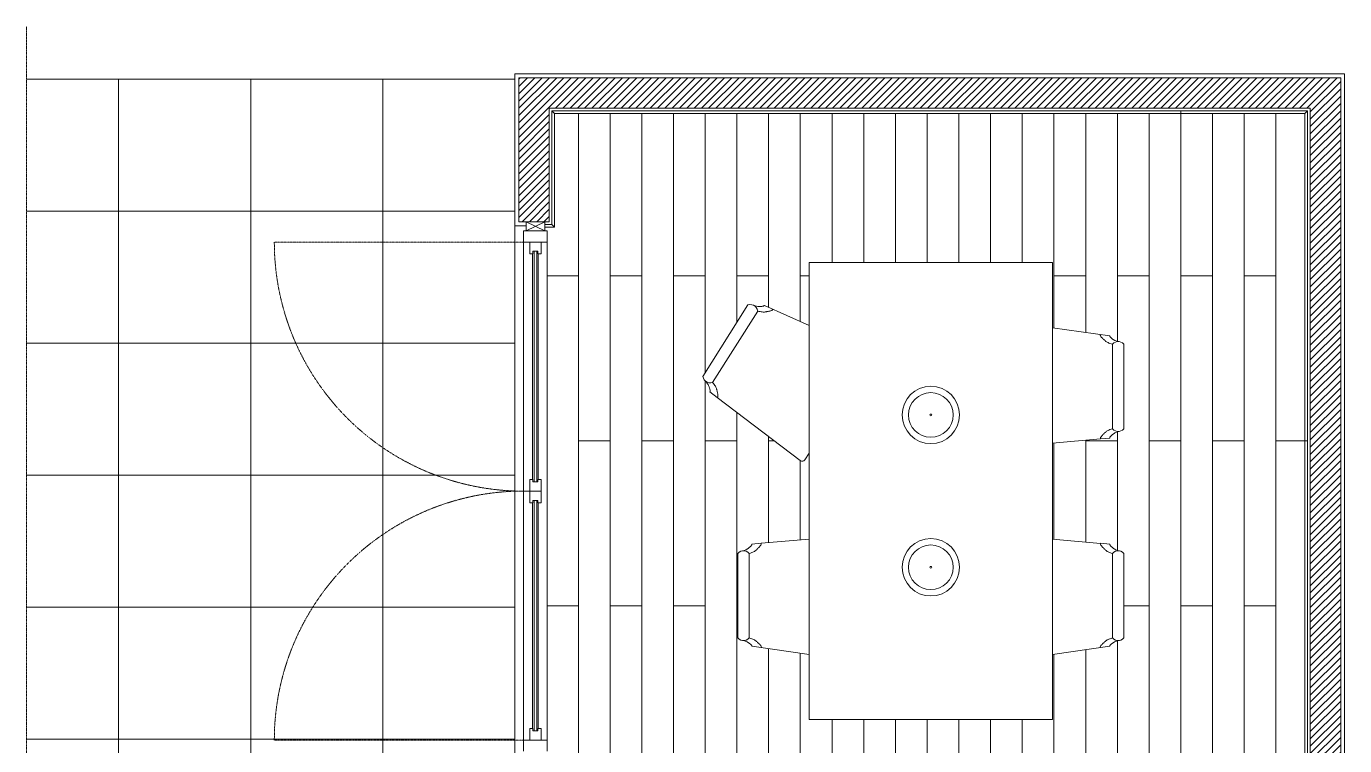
# Model space of a CAD drawing. Header units: centimetres. Extents: x -16179 to 12840, y -10704 to 3856.
# Drawn here: x -739.2 to -240.3, y -3651.3 to -3378.9 of the extents above; entities that cross this region are included whole.
import ezdxf

# ---------------------------------------------------------------- set-up
doc = ezdxf.new("R2010")
doc.units = ezdxf.units.CM
doc.header["$MEASUREMENT"] = 0
doc.linetypes.add('Linee Nascoste', pattern=[0.0718, 0.05, -0.0218])
doc.linetypes.add('Punto e Tratto', pattern=[0.134056, 0.070556, -0.035278, 0, -0.028222])
for name, color, linetype, lineweight in [('A-ELEV-MBE1_Num_Penna__14_Num_Penna__11_Num_Penna__9_Num_Penna__9_Num_Penna__9_Num_Penna__9_Num_Penna__9_Num_Penna__9_Num_Penna__10_Num_Penna__5', 5, 'Continuous', 18), ('A-ELEV-MBE1_Num_Penna__7_Num_Penna__7_Num_Penna__7_Num_Penna__7_Num_Penna__7_Num_Penna__7_Num_Penna__7_Num_Penna__7_Num_Penna__7_Num_Penna__2', 2, 'Continuous', 18), ('A-ELEV-MBE1_Num_Penna__7_Num_Penna__7_Num_Penna__7_Num_Penna__7_Num_Penna__7_Num_Penna__7_Num_Penna__7_Num_Penna__7_Num_Penna__7_Num_Penna__7_Num_Penna__255', 255, 'Continuous', 18), ('A-FURN_Num_Penna__8_Num_Penna__8_Num_Penna__8_Num_Penna__8_Num_Penna__8_Num_Penna__8_Num_Penna__8_Num_Penna__8_Num_Penna__8_Num_Penna__6', 6, 'Continuous', 18), ('A-FURN_Num_Penna__8_Num_Penna__8_Num_Penna__8_Num_Penna__8_Num_Penna__8_Num_Penna__8_Num_Penna__8_Num_Penna__8_Num_Penna__8_Num_Penna__8_Num_Penna__253', 253, 'Continuous', 18), ('A-GLAZ-FULL_Num_Penna__4_Num_Penna__4_Num_Penna__4_Num_Penna__4_Num_Penna__4_Num_Penna__4_Num_Penna__4_Num_Penna__4_Num_Penna__4_Num_Penna__4', 4, 'Continuous', 18), ('AA - linee quote_Num_Penna__1_Num_Penna__255_Num_Penna__255_Num_Penna__255_Num_Penna__255_Num_Penna__255_Num_Penna__255_Num_Penna__255_Num_Penna__6_Num_Penna__6', 6, 'Continuous', 18), ('AA - linee quote_Num_Penna__1_Num_Penna__255_Num_Penna__255_Num_Penna__255_Num_Penna__255_Num_Penna__255_Num_Penna__255_Num_Penna__255_Num_Penna__8_Num_Penna__8', 8, 'Continuous', 18), ('AA - pareti sezionate_Num_Penna__254_Num_Penna__254_Num_Penna__254_Num_Penna__254_Num_Penna__254_Num_Penna__254_Num_Penna__254_Num_Penna__254_Num_Penna__254_Num_Penna__254', 254, 'Continuous', 18), ('AA - pareti sezionate_Num_Penna__7_Num_Penna__254_Num_Penna__254_Num_Penna__254_Num_Penna__254_Num_Penna__254_Num_Penna__254_Num_Penna__254_Num_Penna__254_Num_Penna__254', 254, 'Continuous', 18), ('IKE120015-t1_Num_Penna__251_Num_Penna__251_Num_Penna__251_Num_Penna__251_Num_Penna__251_Num_Penna__251_Num_Penna__251_Num_Penna__251_Num_Penna__251_Num_Penna__251_Num_Penna__254', 254, 'Continuous', 18), ('IKE120015-t1_Num_Penna__251_Num_Penna__251_Num_Penna__251_Num_Penna__251_Num_Penna__251_Num_Penna__251_Num_Penna__251_Num_Penna__251_Num_Penna__251_Num_Penna__251_Num_Penna__4', 4, 'Continuous', 18), ('IKE120015-t1_Num_Penna__251_Num_Penna__254_Num_Penna__254_Num_Penna__254_Num_Penna__254_Num_Penna__254_Num_Penna__254_Num_Penna__254_Num_Penna__254_Num_Penna__254_Num_Penna__254', 254, 'Continuous', 18), ('IKE120015-t1_Num_Penna__251_Num_Penna__4_Num_Penna__4_Num_Penna__4_Num_Penna__4_Num_Penna__4_Num_Penna__4_Num_Penna__4_Num_Penna__4_Num_Penna__4_Num_Penna__4', 4, 'Continuous', 18)]:
    doc.layers.add(name, color=color, linetype=linetype, lineweight=lineweight)

msp = doc.modelspace()

# ---------------------------------------------------------------- hatches: boundary and pattern name
at = {"layer": 'A-ELEV-MBE1_Num_Penna__7_Num_Penna__7_Num_Penna__7_Num_Penna__7_Num_Penna__7_Num_Penna__7_Num_Penna__7_Num_Penna__7_Num_Penna__7_Num_Penna__2', "linetype": 'Continuous', "lineweight": 18}
h = msp.add_hatch(dxfattribs=at)
h.set_pattern_fill('ANSI31', color=2, scale=100, style=0, pattern_type=2)
h.set_pattern_definition([(45, (-2286.6072, -5334.2425), (-1.3801623, 1.3801623), [])])
h.paths.add_polyline_path([(-253.29, -3818.93), (-241.79, -3818.93), (-241.79, -3398.43), (-552.79, -3398.43), (-552.79, -3452.93), (-541.29, -3452.93), (-541.29, -3409.93), (-253.29, -3409.93)])

# ---------------------------------------------------------------- linework, layer by layer
at = {"layer": 'A-ELEV-MBE1_Num_Penna__14_Num_Penna__11_Num_Penna__9_Num_Penna__9_Num_Penna__9_Num_Penna__9_Num_Penna__9_Num_Penna__9_Num_Penna__10_Num_Penna__5', "color": 5, "linetype": 'Continuous', "lineweight": 18}
for p, q in [((-540.29, -3410.93), (-539.29, -3411.93)), ((-255.29, -3411.93), (-539.29, -3411.93)), ((-539.29, -3454.93), (-539.29, -3411.93)), ((-255.29, -3411.93), (-254.29, -3410.93)), ((-255.29, -3411.93), (-255.29, -4061.93)), ((-539.29, -3454.93), (-543.04, -3454.93)), ((-540.29, -3453.93), (-539.29, -3454.93))]:
    msp.add_line(p, q, dxfattribs=at)
at = {"layer": 'A-ELEV-MBE1_Num_Penna__7_Num_Penna__7_Num_Penna__7_Num_Penna__7_Num_Penna__7_Num_Penna__7_Num_Penna__7_Num_Penna__7_Num_Penna__7_Num_Penna__7_Num_Penna__255', "color": 255, "linetype": 'Continuous', "lineweight": 18, "flags": 128}
msp.add_lwpolyline([(-541.29, -3452.93), (-552.79, -3452.93), (-552.79, -3398.43), (-241.79, -3398.43), (-241.79, -3818.93), (-253.29, -3818.93), (-253.29, -3409.93), (-541.29, -3409.93)], close=True, dxfattribs=at)
at = {"layer": 'A-FURN_Num_Penna__8_Num_Penna__8_Num_Penna__8_Num_Penna__8_Num_Penna__8_Num_Penna__8_Num_Penna__8_Num_Penna__8_Num_Penna__8_Num_Penna__6', "color": 6, "linetype": 'Continuous', "lineweight": 18}
for p, q in [((-554.29, -3454.43), (-554.29, -3396.93)), ((-554.29, -3396.93), (-240.29, -3396.93)), ((-240.29, -3396.93), (-240.29, -3820.43)), ((-540.29, -3453.93), (-540.29, -3410.93)), ((-254.29, -3410.93), (-540.29, -3410.93)), ((-254.29, -3410.93), (-254.29, -3819.93)), ((-550.04, -3454.43), (-554.29, -3454.43)), ((-540.29, -3453.93), (-543.04, -3453.93)), ((-547.04, -3551.43), (-547.04, -3464.13)), ((-546.04, -3551.43), (-546.04, -3464.13)), ((-350.86, -3468.38), (-442.93, -3468.38)), ((-442.93, -3468.38), (-442.93, -3641.48)), ((-350.86, -3641.48), (-350.86, -3468.38)), ((-466.11, -3484.43), (-483.16, -3511.5)), ((-479.48, -3513.82), (-462.43, -3486.74)), ((-462.61, -3486.06), (-462.95, -3485.44)), ((-459.89, -3484.61), (-459.9, -3484.61)), ((-442.93, -3492.24), (-459.89, -3484.61)), ((-329.21, -3496.16), (-350.86, -3493.12)), ((-329.21, -3496.17), (-329.21, -3496.16)), ((-327.68, -3498.83), (-328.2, -3499.31)), ((-328.2, -3499.31), (-328.2, -3531.31)), ((-327.06, -3498.5), (-327.68, -3498.83)), ((-326.38, -3498.32), (-327.06, -3498.5)), ((-323.85, -3531.31), (-323.85, -3499.31)), ((-481.78, -3513.7), (-482.15, -3513.31)), ((-482.15, -3513.31), (-481.55, -3513.69)), ((-481.55, -3513.69), (-480.88, -3513.9)), ((-480.88, -3513.9), (-480.18, -3513.95)), ((-477.72, -3519.47), (-480.51, -3517.34)), ((-480.51, -3517.34), (-480.51, -3517.34)), ((-480.18, -3513.95), (-479.48, -3513.82)), ((-477.72, -3519.46), (-446.3, -3543.31)), ((-328.2, -3531.31), (-327.68, -3531.8)), ((-327.06, -3532.13), (-326.38, -3532.31)), ((-326.38, -3532.31), (-325.68, -3532.31)), ((-326.2, -3532.44), (-325.68, -3532.31)), ((-350.86, -3536.74), (-332.71, -3535.16)), ((-329.21, -3534.84), (-332.71, -3535.16)), ((-329.21, -3534.84), (-329.21, -3534.84)), ((-444.53, -3543.13), (-442.93, -3540.6)), ((-547.04, -3558.43), (-547.04, -3645.73)), ((-546.04, -3558.43), (-546.04, -3645.73)), ((-464.58, -3575.02), (-461.09, -3574.71)), ((-464.58, -3575.02), (-464.58, -3575.03)), ((-442.93, -3573.13), (-461.09, -3574.71)), ((-332.71, -3574.72), (-350.86, -3573.13)), ((-332.71, -3574.71), (-329.21, -3575.02)), ((-329.21, -3575.02), (-331.6, -3574.81)), ((-329.21, -3575.03), (-329.21, -3575.02)), ((-469.94, -3578.55), (-469.94, -3610.55)), ((-467.59, -3577.42), (-468.12, -3577.56)), ((-467.41, -3577.56), (-468.12, -3577.56)), ((-466.73, -3577.73), (-467.41, -3577.56)), ((-465.59, -3578.55), (-466.11, -3578.07)), ((-465.59, -3610.55), (-465.59, -3578.55)), ((-327.68, -3578.07), (-328.2, -3578.55)), ((-328.2, -3578.55), (-328.2, -3610.55)), ((-327.06, -3577.73), (-327.68, -3578.07)), ((-326.38, -3577.56), (-327.06, -3577.73)), ((-326.2, -3577.42), (-325.46, -3577.59)), ((-323.85, -3610.55), (-323.85, -3578.55)), ((-469.94, -3598.43), (-470.29, -3598.43)), ((-467.41, -3611.54), (-466.73, -3611.37)), ((-466.73, -3611.37), (-466.11, -3611.03)), ((-466.11, -3611.03), (-465.59, -3610.55)), ((-328.2, -3610.55), (-327.68, -3611.03)), ((-327.06, -3611.37), (-326.38, -3611.54)), ((-464.58, -3613.7), (-464.58, -3613.7)), ((-464.58, -3613.7), (-442.93, -3616.75)), ((-350.86, -3616.75), (-329.21, -3613.7)), ((-329.21, -3613.7), (-329.21, -3613.7)), ((-442.93, -3641.48), (-350.86, -3641.48))]:
    msp.add_line(p, q, dxfattribs=at)
at = {"layer": 'A-FURN_Num_Penna__8_Num_Penna__8_Num_Penna__8_Num_Penna__8_Num_Penna__8_Num_Penna__8_Num_Penna__8_Num_Penna__8_Num_Penna__8_Num_Penna__6', "color": 6, "linetype": 'Continuous', "lineweight": 18, "flags": 128}
for points in [[(-463.44, -3484.93), (-464.03, -3484.56), (-464.7, -3484.34), (-465.41, -3484.3), (-466.11, -3484.43)], [(-462.41, -3485.05), (-463.36, -3484.8), (-464.03, -3484.56)], [(-462.95, -3485.44), (-463.44, -3484.93)], [(-462.43, -3486.74), (-462.61, -3486.06)], [(-327.32, -3497.87), (-326.37, -3498.17), (-325.68, -3498.32)], [(-323.85, -3499.31), (-324.37, -3498.83), (-324.99, -3498.5), (-325.68, -3498.32), (-326.38, -3498.32)], [(-483.16, -3511.5), (-482.98, -3512.19), (-482.63, -3512.8), (-482.15, -3513.31)], [(-327.68, -3531.8), (-327.06, -3532.13)], [(-325.68, -3532.31), (-324.99, -3532.13), (-324.37, -3531.8), (-323.85, -3531.31)], [(-468.12, -3577.56), (-468.8, -3577.73), (-469.42, -3578.07), (-469.94, -3578.55)], [(-466.11, -3578.07), (-466.73, -3577.73)], [(-325.68, -3577.56), (-326.38, -3577.56)], [(-323.85, -3578.55), (-324.37, -3578.07), (-324.99, -3577.73), (-325.68, -3577.56)], [(-469.94, -3610.55), (-469.42, -3611.03), (-468.8, -3611.37), (-468.12, -3611.54), (-467.41, -3611.54)], [(-466.48, -3612), (-467.42, -3611.69), (-468.12, -3611.54)], [(-327.68, -3611.03), (-327.06, -3611.37)], [(-327.32, -3612), (-326.37, -3611.69), (-325.55, -3611.52), (-325.53, -3611.52)], [(-326.38, -3611.54), (-325.68, -3611.54), (-324.99, -3611.37), (-324.37, -3611.03), (-323.85, -3610.55)]]:
    msp.add_lwpolyline(points, dxfattribs=at)
at = {"layer": 'A-FURN_Num_Penna__8_Num_Penna__8_Num_Penna__8_Num_Penna__8_Num_Penna__8_Num_Penna__8_Num_Penna__8_Num_Penna__8_Num_Penna__8_Num_Penna__6', "color": 6, "linetype": 'Continuous', "lineweight": 18}
msp.add_arc((-445.51, -3542.27), 1.31, 232.7917, 318.7917, dxfattribs=at)
for points in [[(-461.53, -3486.95), (-461.76, -3486.92), (-462.08, -3486.84), (-462.43, -3486.74)], [(-462.41, -3485.05), (-462.36, -3485.05), (-462.26, -3485.04), (-462.17, -3485.04)], [(-460.72, -3487.1), (-460.94, -3487.08), (-461.23, -3487.02), (-461.53, -3486.95)], [(-460.06, -3487.15), (-460.28, -3487.13), (-460.47, -3487.14), (-460.72, -3487.1)], [(-460.41, -3484.9), (-460.3, -3484.87), (-460.18, -3484.84), (-460.11, -3484.79)], [(-460.11, -3484.79), (-460.02, -3484.74), (-459.95, -3484.68), (-459.89, -3484.61)], [(-459.58, -3487.1), (-459.74, -3487.12), (-459.89, -3487.14), (-460.06, -3487.15)], [(-459.13, -3487.02), (-459.27, -3487.05), (-459.43, -3487.07), (-459.58, -3487.1)], [(-457.83, -3486.76), (-457.97, -3486.79), (-458.12, -3486.82), (-458.26, -3486.85)], [(-457.43, -3486.66), (-457.55, -3486.7), (-457.69, -3486.73), (-457.83, -3486.76)], [(-457.08, -3486.52), (-457.18, -3486.57), (-457.3, -3486.62), (-457.43, -3486.66)], [(-332.74, -3495.97), (-332.76, -3495.87), (-332.77, -3495.77), (-332.75, -3495.67)], [(-332.61, -3496.27), (-332.67, -3496.17), (-332.69, -3496.07), (-332.74, -3495.97)], [(-332.39, -3496.58), (-332.47, -3496.47), (-332.56, -3496.37), (-332.61, -3496.27)], [(-332.1, -3496.88), (-332.2, -3496.78), (-332.3, -3496.68), (-332.39, -3496.58)], [(-331.78, -3497.18), (-331.89, -3497.08), (-332, -3496.98), (-332.1, -3496.88)], [(-329.21, -3496.16), (-329.2, -3496.25), (-329.17, -3496.34), (-329.12, -3496.42)], [(-329.12, -3496.42), (-329.08, -3496.51), (-329.01, -3496.6), (-328.92, -3496.69)], [(-330.8, -3498.1), (-330.93, -3498), (-331.04, -3497.89), (-331.14, -3497.79)], [(-330.38, -3498.4), (-330.54, -3498.3), (-330.68, -3498.2), (-330.8, -3498.1)], [(-328.2, -3499.31), (-328.55, -3499.21), (-328.86, -3499.11), (-329.13, -3499.01)], [(-327.51, -3497.74), (-327.43, -3497.79), (-327.36, -3497.84), (-327.32, -3497.87)], [(-481.01, -3514.94), (-481.07, -3514.79), (-481.12, -3514.64), (-481.78, -3513.7)], [(-480.83, -3515.4), (-480.89, -3515.25), (-480.95, -3515.1), (-481.01, -3514.94)], [(-480.66, -3515.86), (-480.71, -3515.71), (-480.77, -3515.56), (-480.83, -3515.4)], [(-480.44, -3516.69), (-480.47, -3516.44), (-480.56, -3516.15), (-480.66, -3515.86)], [(-480.51, -3517.34), (-480.46, -3517.25), (-480.44, -3517.16), (-480.43, -3517.05)], [(-480.43, -3517.05), (-480.42, -3516.94), (-480.42, -3516.82), (-480.44, -3516.69)], [(-479.48, -3513.82), (-479.24, -3514.09), (-479.04, -3514.35), (-478.87, -3514.58)], [(-478.87, -3514.58), (-478.7, -3514.82), (-478.56, -3515.03), (-478.44, -3515.23)], [(-478.44, -3515.23), (-478.33, -3515.43), (-478.23, -3515.61), (-478.16, -3515.79)], [(-478.16, -3515.79), (-478.08, -3515.96), (-478.03, -3516.12), (-477.98, -3516.28)], [(-477.98, -3516.28), (-477.93, -3516.44), (-477.89, -3516.59), (-477.86, -3516.73)], [(-477.56, -3519.2), (-477.59, -3519.3), (-477.65, -3519.39), (-477.72, -3519.47)], [(-477.49, -3518.86), (-477.5, -3518.98), (-477.54, -3519.08), (-477.56, -3519.2)], [(-330.79, -3532.6), (-330.54, -3532.38), (-330.32, -3532.17), (-329.83, -3531.95)], [(-329.83, -3531.95), (-329.63, -3531.85), (-329.35, -3531.74), (-329.13, -3531.63)], [(-329.13, -3531.63), (-328.86, -3531.53), (-328.55, -3531.42), (-328.2, -3531.31)], [(-332.71, -3535.16), (-332.73, -3535.05), (-332.72, -3534.95), (-332.7, -3534.84)], [(-332.7, -3534.84), (-332.67, -3534.73), (-332.63, -3534.62), (-332.57, -3534.52)], [(-332.57, -3534.52), (-332.51, -3534.41), (-332.44, -3534.3), (-332.35, -3534.2)], [(-331.13, -3532.92), (-331.02, -3532.81), (-330.9, -3532.7), (-330.79, -3532.6)], [(-329.12, -3534.55), (-329.17, -3534.65), (-329.2, -3534.75), (-329.21, -3534.84)], [(-328.92, -3534.26), (-329.01, -3534.35), (-329.05, -3534.45), (-329.12, -3534.55)], [(-328.66, -3533.96), (-328.74, -3534.06), (-328.85, -3534.16), (-328.92, -3534.26)], [(-328.29, -3533.67), (-328.41, -3533.77), (-328.54, -3533.86), (-328.66, -3533.96)], [(-326.2, -3532.44), (-327.25, -3532.88), (-327.38, -3532.98), (-327.51, -3533.08)], [(-467.59, -3577.42), (-466.54, -3576.98), (-466.41, -3576.88), (-466.28, -3576.79)], [(-465.5, -3576.2), (-465.38, -3576.1), (-465.25, -3576), (-465.14, -3575.9)], [(-465.14, -3575.9), (-465.05, -3575.81), (-464.94, -3575.71), (-464.87, -3575.61)], [(-464.87, -3575.61), (-464.79, -3575.51), (-464.74, -3575.41), (-464.67, -3575.32)], [(-464.67, -3575.32), (-464.62, -3575.22), (-464.59, -3575.12), (-464.58, -3575.02)], [(-462.67, -3576.95), (-462.77, -3577.06), (-462.89, -3577.16), (-463.01, -3577.27)], [(-461.22, -3575.35), (-461.28, -3575.45), (-461.36, -3575.56), (-461.44, -3575.67)], [(-461.1, -3575.03), (-461.12, -3575.13), (-461.16, -3575.24), (-461.22, -3575.35)], [(-461.09, -3574.71), (-461.07, -3574.81), (-461.07, -3574.92), (-461.1, -3575.03)], [(-332.7, -3575.03), (-332.72, -3574.92), (-332.73, -3574.81), (-332.71, -3574.71)], [(-332.57, -3575.35), (-332.63, -3575.24), (-332.65, -3575.13), (-332.66, -3575.03)], [(-332.35, -3575.67), (-332.44, -3575.56), (-332.52, -3575.45), (-332.57, -3575.35)], [(-330.79, -3577.27), (-330.91, -3577.16), (-331.02, -3577.06), (-331.13, -3576.95)], [(-329.21, -3575.02), (-329.2, -3575.12), (-329.17, -3575.22), (-329.12, -3575.32)], [(-329.12, -3575.32), (-329.08, -3575.41), (-329.01, -3575.51), (-328.92, -3575.61)], [(-328.92, -3575.61), (-328.84, -3575.71), (-328.74, -3575.81), (-328.64, -3575.9)], [(-328.64, -3575.9), (-328.53, -3576), (-328.41, -3576.1), (-328.29, -3576.2)], [(-327.51, -3576.79), (-327.38, -3576.88), (-327.25, -3576.98), (-326.2, -3577.42)], [(-464.67, -3578.23), (-464.94, -3578.34), (-465.24, -3578.44), (-465.59, -3578.55)], [(-463.96, -3577.91), (-464.16, -3578.02), (-464.44, -3578.12), (-464.67, -3578.23)], [(-463.01, -3577.27), (-463.25, -3577.48), (-463.48, -3577.7), (-463.96, -3577.91)], [(-329.83, -3577.91), (-330.24, -3577.7), (-330.54, -3577.48), (-330.79, -3577.27)], [(-329.13, -3578.23), (-329.39, -3578.12), (-329.63, -3578.02), (-329.83, -3577.91)], [(-328.2, -3578.55), (-328.55, -3578.44), (-328.86, -3578.34), (-329.13, -3578.23)], [(-466.28, -3612.13), (-466.36, -3612.07), (-466.44, -3612.02), (-466.48, -3612)], [(-465.59, -3610.55), (-465.24, -3610.65), (-464.93, -3610.75), (-464.66, -3610.86)], [(-463.41, -3611.46), (-463.25, -3611.57), (-463.12, -3611.67), (-462.99, -3611.77)], [(-462.99, -3611.77), (-462.87, -3611.87), (-462.76, -3611.97), (-462.65, -3612.07)], [(-331.14, -3612.07), (-331.04, -3611.97), (-330.92, -3611.87), (-330.8, -3611.77)], [(-330.8, -3611.77), (-330.68, -3611.67), (-330.56, -3611.57), (-330.42, -3611.46)], [(-329.13, -3610.86), (-328.86, -3610.75), (-328.55, -3610.65), (-328.2, -3610.55)], [(-327.28, -3611.97), (-327.36, -3612.02), (-327.43, -3612.07), (-327.51, -3612.13)], [(-464.67, -3613.44), (-464.72, -3613.35), (-464.79, -3613.27), (-464.87, -3613.18)], [(-464.58, -3613.7), (-464.59, -3613.62), (-464.62, -3613.53), (-464.67, -3613.44)], [(-462.01, -3612.68), (-461.9, -3612.78), (-461.79, -3612.88), (-461.69, -3612.98)], [(-461.69, -3612.98), (-461.59, -3613.09), (-461.5, -3613.19), (-461.41, -3613.29)], [(-461.41, -3613.29), (-461.32, -3613.39), (-461.23, -3613.49), (-461.19, -3613.59)], [(-461.19, -3613.59), (-461.13, -3613.69), (-461.1, -3613.8), (-461.09, -3613.9)], [(-461.09, -3613.9), (-461.03, -3614), (-461.02, -3614.1), (-461.04, -3614.2)], [(-332.75, -3614.2), (-332.77, -3614.1), (-332.76, -3614), (-332.74, -3613.9)], [(-332.74, -3613.9), (-332.71, -3613.8), (-332.67, -3613.69), (-332.61, -3613.59)], [(-332.61, -3613.59), (-332.55, -3613.49), (-332.47, -3613.39), (-332.39, -3613.29)], [(-332.39, -3613.29), (-332.3, -3613.19), (-332.2, -3613.09), (-332.1, -3612.98)], [(-332.1, -3612.98), (-332, -3612.88), (-331.89, -3612.78), (-331.78, -3612.68)], [(-329.12, -3613.44), (-329.17, -3613.53), (-329.2, -3613.62), (-329.21, -3613.7)], [(-328.92, -3613.18), (-329.01, -3613.27), (-329.09, -3613.35), (-329.12, -3613.44)]]:
    msp.add_open_spline(points, degree=3, dxfattribs=at)
for points, knots in [([(-462.17, -3485.04), (-462.01, -3485.04), (-461.85, -3485.03), (-461.7, -3485.03), (-461.54, -3485.02), (-461.38, -3485.02), (-461.23, -3485.01)], [0, 0, 0, 0, 1, 1, 1, 2, 2, 2, 2]), ([(-461.23, -3485.01), (-461.08, -3485), (-460.93, -3484.99), (-460.8, -3484.97), (-460.66, -3484.96), (-460.54, -3484.93), (-460.41, -3484.9)], [0, 0, 0, 0, 1, 1, 1, 2, 2, 2, 2]), ([(-458.26, -3486.85), (-458.41, -3486.88), (-458.55, -3486.9), (-458.7, -3486.93), (-458.84, -3486.96), (-458.98, -3487), (-459.13, -3487.02)], [0, 0, 0, 0, 1, 1, 1, 2, 2, 2, 2]), ([(-456.63, -3486.08), (-456.67, -3486.18), (-456.73, -3486.26), (-456.8, -3486.33), (-456.88, -3486.4), (-456.97, -3486.46), (-457.08, -3486.52)], [0, 0, 0, 0, 1, 1, 1, 2, 2, 2, 2]), ([(-331.14, -3497.79), (-331.25, -3497.69), (-331.35, -3497.59), (-331.46, -3497.49), (-331.56, -3497.39), (-331.67, -3497.29), (-331.78, -3497.18)], [0, 0, 0, 0, 1, 1, 1, 2, 2, 2, 2]), ([(-328.92, -3496.69), (-328.76, -3496.86), (-328.54, -3497.04), (-328.29, -3497.21), (-328.17, -3497.3), (-328.04, -3497.39), (-327.91, -3497.47), (-327.77, -3497.56), (-327.64, -3497.65), (-327.51, -3497.74)], [0, 0, 0, 0, 1, 1, 1, 2, 2, 2, 3, 3, 3, 3]), ([(-329.13, -3499.01), (-329.4, -3498.91), (-329.63, -3498.81), (-329.84, -3498.71), (-330.05, -3498.6), (-330.22, -3498.5), (-330.38, -3498.4)], [0, 0, 0, 0, 1, 1, 1, 2, 2, 2, 2]), ([(-477.86, -3516.73), (-477.83, -3516.88), (-477.8, -3517.02), (-477.77, -3517.17), (-477.74, -3517.32), (-477.7, -3517.46), (-477.67, -3517.61)], [0, 0, 0, 0, 1, 1, 1, 2, 2, 2, 2]), ([(-477.67, -3517.61), (-477.64, -3517.76), (-477.6, -3517.91), (-477.57, -3518.05), (-477.55, -3518.19), (-477.52, -3518.33), (-477.51, -3518.47), (-477.49, -3518.61), (-477.47, -3518.74), (-477.49, -3518.86)], [0, 0, 0, 0, 1, 1, 1, 2, 2, 2, 3, 3, 3, 3]), ([(-332.35, -3534.2), (-332.27, -3534.09), (-332.17, -3533.98), (-332.07, -3533.88), (-331.97, -3533.77), (-331.86, -3533.66), (-331.76, -3533.56), (-331.65, -3533.45), (-331.54, -3533.34), (-331.44, -3533.24), (-331.33, -3533.13), (-331.24, -3533.02), (-331.13, -3532.92)], [0, 0, 0, 0, 1, 1, 1, 2, 2, 2, 3, 3, 3, 4, 4, 4, 4]), ([(-327.51, -3533.08), (-327.64, -3533.18), (-327.78, -3533.27), (-327.91, -3533.37), (-328.03, -3533.47), (-328.16, -3533.57), (-328.29, -3533.67)], [0, 0, 0, 0, 1, 1, 1, 2, 2, 2, 2]), ([(-466.28, -3576.79), (-466.15, -3576.69), (-466.02, -3576.59), (-465.89, -3576.49), (-465.76, -3576.39), (-465.63, -3576.3), (-465.5, -3576.2)], [0, 0, 0, 0, 1, 1, 1, 2, 2, 2, 2]), ([(-462.04, -3576.31), (-462.14, -3576.41), (-462.25, -3576.52), (-462.36, -3576.63), (-462.46, -3576.74), (-462.56, -3576.84), (-462.67, -3576.95)], [0, 0, 0, 0, 1, 1, 1, 2, 2, 2, 2]), ([(-461.44, -3575.67), (-461.52, -3575.77), (-461.62, -3575.88), (-461.72, -3575.99), (-461.82, -3576.09), (-461.93, -3576.2), (-462.04, -3576.31)], [0, 0, 0, 0, 1, 1, 1, 2, 2, 2, 2]), ([(-331.76, -3576.31), (-331.86, -3576.2), (-331.97, -3576.09), (-332.07, -3575.99), (-332.17, -3575.88), (-332.26, -3575.77), (-332.35, -3575.67)], [0, 0, 0, 0, 1, 1, 1, 2, 2, 2, 2]), ([(-331.13, -3576.95), (-331.23, -3576.84), (-331.33, -3576.74), (-331.44, -3576.63), (-331.54, -3576.52), (-331.65, -3576.41), (-331.76, -3576.31)], [0, 0, 0, 0, 1, 1, 1, 2, 2, 2, 2]), ([(-328.29, -3576.2), (-328.17, -3576.3), (-328.04, -3576.39), (-327.91, -3576.49), (-327.77, -3576.59), (-327.64, -3576.69), (-327.51, -3576.79)], [0, 0, 0, 0, 1, 1, 1, 2, 2, 2, 2]), ([(-464.87, -3613.18), (-465.03, -3613), (-465.26, -3612.83), (-465.5, -3612.65), (-465.63, -3612.57), (-465.76, -3612.48), (-465.89, -3612.39), (-466.02, -3612.3), (-466.15, -3612.22), (-466.28, -3612.13)], [0, 0, 0, 0, 1, 1, 1, 2, 2, 2, 3, 3, 3, 3]), ([(-464.66, -3610.86), (-464.39, -3610.96), (-464.16, -3611.06), (-463.95, -3611.16), (-463.75, -3611.26), (-463.57, -3611.36), (-463.41, -3611.46)], [0, 0, 0, 0, 1, 1, 1, 2, 2, 2, 2]), ([(-462.65, -3612.07), (-462.54, -3612.17), (-462.44, -3612.27), (-462.33, -3612.38), (-462.23, -3612.48), (-462.12, -3612.58), (-462.01, -3612.68)], [0, 0, 0, 0, 1, 1, 1, 2, 2, 2, 2]), ([(-331.78, -3612.68), (-331.67, -3612.58), (-331.56, -3612.48), (-331.46, -3612.38), (-331.35, -3612.27), (-331.25, -3612.17), (-331.14, -3612.07)], [0, 0, 0, 0, 1, 1, 1, 2, 2, 2, 2]), ([(-330.38, -3611.46), (-330.22, -3611.36), (-330.06, -3611.26), (-329.84, -3611.16), (-329.62, -3611.06), (-329.35, -3610.96), (-329.06, -3610.86)], [0, 0, 0, 0, 1, 1, 1, 2, 2, 2, 2]), ([(-327.51, -3612.13), (-327.64, -3612.22), (-327.77, -3612.3), (-327.91, -3612.39), (-328.04, -3612.48), (-328.17, -3612.57), (-328.29, -3612.65), (-328.41, -3612.74), (-328.53, -3612.83), (-328.64, -3612.92), (-328.74, -3613), (-328.84, -3613.09), (-328.92, -3613.18)], [0, 0, 0, 0, 1, 1, 1, 2, 2, 2, 3, 3, 3, 4, 4, 4, 4])]:
    msp.add_open_spline(points, degree=3, knots=knots, dxfattribs=at)
at = {"layer": 'A-FURN_Num_Penna__8_Num_Penna__8_Num_Penna__8_Num_Penna__8_Num_Penna__8_Num_Penna__8_Num_Penna__8_Num_Penna__8_Num_Penna__8_Num_Penna__8_Num_Penna__253', "color": 253, "linetype": 'Continuous', "lineweight": 18}
for centre, radius in [((-396.9, -3526.08), 10.87), ((-396.9, -3526.08), 8.45), ((-396.9, -3526.08), 0.333), ((-396.9, -3583.78), 10.87), ((-396.9, -3583.78), 8.45), ((-396.9, -3583.78), 0.333)]:
    msp.add_circle(centre, radius, dxfattribs=at)
at = {"layer": 'A-GLAZ-FULL_Num_Penna__4_Num_Penna__4_Num_Penna__4_Num_Penna__4_Num_Penna__4_Num_Penna__4_Num_Penna__4_Num_Penna__4_Num_Penna__4_Num_Penna__4', "color": 4, "linetype": 'Continuous', "lineweight": 18}
for p, q in [((-547.59, -3550.53), (-547.59, -3465.03)), ((-545.49, -3550.53), (-545.49, -3465.03)), ((-547.59, -3559.33), (-547.59, -3644.83)), ((-545.49, -3559.33), (-545.49, -3644.83))]:
    msp.add_line(p, q, dxfattribs=at)
at = {"layer": 'AA - linee quote_Num_Penna__1_Num_Penna__255_Num_Penna__255_Num_Penna__255_Num_Penna__255_Num_Penna__255_Num_Penna__255_Num_Penna__255_Num_Penna__6_Num_Penna__6', "color": 6, "linetype": 'Continuous', "lineweight": 18}
for p, q in [((-551.04, -3460.63), (-551.04, -3456.43)), ((-551.04, -3456.43), (-546.54, -3456.43)), ((-550.04, -3456.43), (-550.04, -3452.93)), ((-550.04, -3452.93), (-543.04, -3456.43)), ((-543.04, -3452.93), (-550.04, -3456.43)), ((-550.04, -3452.93), (-543.04, -3452.93)), ((-546.54, -3456.43), (-550.04, -3456.43)), ((-542.04, -3456.43), (-546.54, -3456.43)), ((-546.54, -3456.43), (-543.04, -3456.43)), ((-543.04, -3456.43), (-543.04, -3452.93)), ((-542.04, -3460.63), (-542.04, -3456.43)), ((-551.04, -3460.63), (-542.04, -3460.63)), ((-548.69, -3465.03), (-548.69, -3460.63)), ((-544.39, -3460.63), (-546.54, -3460.63)), ((-544.39, -3465.03), (-544.39, -3460.63)), ((-547.49, -3465.03), (-548.69, -3465.03)), ((-547.49, -3464.13), (-545.59, -3464.13)), ((-547.49, -3464.13), (-547.49, -3465.03)), ((-545.59, -3464.13), (-545.59, -3465.03)), ((-545.59, -3465.03), (-544.39, -3465.03)), ((-547.49, -3550.53), (-548.69, -3550.53)), ((-548.69, -3550.53), (-548.69, -3554.93)), ((-547.49, -3551.43), (-547.49, -3550.53)), ((-546.54, -3551.43), (-547.49, -3551.43)), ((-546.54, -3551.43), (-545.59, -3551.43)), ((-545.59, -3551.43), (-545.59, -3550.53)), ((-545.59, -3550.53), (-544.39, -3550.53)), ((-544.39, -3550.53), (-544.39, -3554.93)), ((-548.69, -3559.33), (-548.69, -3554.93)), ((-544.39, -3554.93), (-548.69, -3554.93)), ((-544.39, -3559.33), (-544.39, -3554.93)), ((-547.49, -3559.33), (-548.69, -3559.33)), ((-546.54, -3558.43), (-547.49, -3558.43)), ((-547.49, -3558.43), (-547.49, -3559.33)), ((-546.54, -3558.43), (-545.59, -3558.43)), ((-545.59, -3558.43), (-545.59, -3559.33)), ((-545.59, -3559.33), (-544.39, -3559.33)), ((-547.49, -3644.83), (-548.69, -3644.83)), ((-548.69, -3644.83), (-548.69, -3649.23)), ((-547.49, -3645.73), (-547.49, -3644.83)), ((-545.59, -3645.73), (-547.49, -3645.73)), ((-545.59, -3645.73), (-545.59, -3644.83)), ((-545.59, -3644.83), (-544.39, -3644.83)), ((-544.39, -3644.83), (-544.39, -3649.23)), ((-551.04, -3649.23), (-551.04, -3653.43)), ((-542.04, -3649.23), (-551.04, -3649.23)), ((-542.04, -3649.23), (-542.04, -3653.43))]:
    msp.add_line(p, q, dxfattribs=at)
at = {"layer": 'AA - linee quote_Num_Penna__1_Num_Penna__255_Num_Penna__255_Num_Penna__255_Num_Penna__255_Num_Penna__255_Num_Penna__255_Num_Penna__255_Num_Penna__8_Num_Penna__8', "color": 8, "linetype": 'Continuous', "lineweight": 18}
for p, q in [((-551.04, -3460.63), (-551.04, -3649.23)), ((-542.04, -3649.23), (-542.04, -3460.63))]:
    msp.add_line(p, q, dxfattribs=at)
at = {"layer": 'AA - pareti sezionate_Num_Penna__254_Num_Penna__254_Num_Penna__254_Num_Penna__254_Num_Penna__254_Num_Penna__254_Num_Penna__254_Num_Penna__254_Num_Penna__254_Num_Penna__254', "color": 254, "linetype": 'Continuous', "lineweight": 18}
for p, q in [((-530.29, -3411.93), (-530.29, -4061.93)), ((-518.29, -3411.93), (-518.29, -4061.93)), ((-506.29, -3411.93), (-506.29, -4061.93)), ((-494.29, -3411.93), (-494.29, -4061.93)), ((-482.29, -3411.93), (-482.29, -3510.12)), ((-470.29, -3411.93), (-470.29, -3491.07)), ((-458.29, -3411.93), (-458.29, -3485.33)), ((-446.29, -3411.93), (-446.29, -3490.73)), ((-434.29, -3411.93), (-434.29, -3468.38)), ((-422.29, -3411.93), (-422.29, -3468.38)), ((-410.29, -3411.93), (-410.29, -3468.38)), ((-398.29, -3411.93), (-398.29, -3468.38)), ((-386.29, -3411.93), (-386.29, -3468.38)), ((-374.29, -3411.93), (-374.29, -3468.38)), ((-362.29, -3411.93), (-362.29, -3468.38)), ((-350.29, -3411.93), (-350.29, -3493.19)), ((-338.29, -3411.93), (-338.29, -3494.88)), ((-326.29, -3411.93), (-326.29, -3498.32)), ((-314.29, -3411.93), (-314.29, -4061.93)), ((-302.29, -3410.93), (-302.29, -3700.1)), ((-290.29, -3411.93), (-290.29, -3676.59)), ((-278.29, -3411.93), (-278.29, -3701.61)), ((-266.29, -3411.93), (-266.29, -3681.05)), ((-530.29, -3473.43), (-542.04, -3473.43)), ((-506.29, -3473.43), (-518.29, -3473.43)), ((-482.29, -3473.43), (-494.29, -3473.43)), ((-458.29, -3473.43), (-470.29, -3473.43)), ((-442.88, -3473.43), (-446.29, -3473.43)), ((-338.29, -3473.43), (-350.29, -3473.43)), ((-314.29, -3473.43), (-326.29, -3473.43)), ((-290.29, -3473.43), (-302.29, -3473.43)), ((-266.29, -3473.43), (-278.29, -3473.43)), ((-482.29, -3513.16), (-482.29, -4061.93)), ((-470.29, -3525.1), (-470.29, -3723.43)), ((-326.29, -3532.31), (-326.29, -3577.56)), ((-518.29, -3535.93), (-530.29, -3535.93)), ((-494.29, -3535.93), (-506.29, -3535.93)), ((-350.29, -3536.69), (-350.29, -3573.17)), ((-338.29, -3535.65), (-338.29, -3574.22)), ((-326.29, -3535.93), (-338.29, -3535.93)), ((-302.29, -3535.93), (-314.29, -3535.93)), ((-278.29, -3535.93), (-290.29, -3535.93)), ((-254.29, -3535.93), (-266.29, -3535.93)), ((-530.29, -3598.43), (-542.04, -3598.43)), ((-506.29, -3598.43), (-518.29, -3598.43)), ((-482.29, -3598.43), (-494.29, -3598.43)), ((-314.29, -3598.43), (-323.81, -3598.43)), ((-290.29, -3598.43), (-302.29, -3598.43)), ((-266.29, -3598.43), (-278.29, -3598.43)), ((-326.29, -3611.54), (-326.29, -3723.43)), ((-458.29, -3614.58), (-458.29, -3723.43)), ((-446.29, -3616.27), (-446.29, -3723.43)), ((-350.29, -3616.67), (-350.29, -3723.43)), ((-338.29, -3614.98), (-338.29, -3723.43)), ((-434.29, -3641.48), (-434.29, -3723.43)), ((-422.29, -3641.48), (-422.29, -3723.43)), ((-410.29, -3641.48), (-410.29, -3723.43)), ((-398.29, -3641.48), (-398.29, -3723.43)), ((-386.29, -3641.48), (-386.29, -3723.43)), ((-374.29, -3641.48), (-374.29, -3723.43)), ((-362.29, -3641.48), (-362.29, -3723.43))]:
    msp.add_line(p, q, dxfattribs=at)
at = {"layer": 'AA - pareti sezionate_Num_Penna__7_Num_Penna__254_Num_Penna__254_Num_Penna__254_Num_Penna__254_Num_Penna__254_Num_Penna__254_Num_Penna__254_Num_Penna__254_Num_Penna__254', "color": 254, "linetype": 'Continuous', "lineweight": 18}
for p, q in [((-470.29, -3535.93), (-482.29, -3535.93)), ((-458.29, -3534.21), (-458.29, -3574.46)), ((-456.03, -3535.93), (-458.29, -3535.93)), ((-446.29, -3543.32), (-446.29, -3573.42))]:
    msp.add_line(p, q, dxfattribs=at)
at = {"layer": 'IKE120015-t1_Num_Penna__251_Num_Penna__251_Num_Penna__251_Num_Penna__251_Num_Penna__251_Num_Penna__251_Num_Penna__251_Num_Penna__251_Num_Penna__251_Num_Penna__251_Num_Penna__254', "color": 254, "linetype": 'Linee Nascoste', "lineweight": 18}
for p, q in [((-551.04, -3460.63), (-645.37, -3460.63)), ((-551.04, -3649.23), (-645.37, -3649.23))]:
    msp.add_line(p, q, dxfattribs=at)
for centre, start, end in [((-551.04, -3460.63), 180, 271.4275), ((-551.04, -3649.23), 88.5725, 180)]:
    msp.add_arc(centre, 94.33, start, end, dxfattribs=at)
at = {"layer": 'IKE120015-t1_Num_Penna__251_Num_Penna__251_Num_Penna__251_Num_Penna__251_Num_Penna__251_Num_Penna__251_Num_Penna__251_Num_Penna__251_Num_Penna__251_Num_Penna__251_Num_Penna__4', "color": 4, "linetype": 'Punto e Tratto', "lineweight": 18}
msp.add_line((-739.21, -3378.93), (-739.21, -4101.24), dxfattribs=at)
at = {"layer": 'IKE120015-t1_Num_Penna__251_Num_Penna__254_Num_Penna__254_Num_Penna__254_Num_Penna__254_Num_Penna__254_Num_Penna__254_Num_Penna__254_Num_Penna__254_Num_Penna__254_Num_Penna__254', "color": 254, "linetype": 'Continuous', "lineweight": 18}
for p, q in [((-704.29, -3398.93), (-739.21, -3398.93)), ((-704.29, -3448.93), (-704.29, -3398.93)), ((-704.29, -3398.93), (-654.29, -3398.93)), ((-654.29, -3448.93), (-654.29, -3398.93)), ((-654.29, -3398.93), (-604.29, -3398.93)), ((-604.29, -3448.93), (-604.29, -3398.93)), ((-604.29, -3398.93), (-554.29, -3398.93)), ((-704.29, -3448.93), (-739.21, -3448.93)), ((-704.29, -3498.93), (-704.29, -3448.93)), ((-704.29, -3448.93), (-654.29, -3448.93)), ((-654.29, -3498.93), (-654.29, -3448.93)), ((-654.29, -3448.93), (-604.29, -3448.93)), ((-604.29, -3448.93), (-554.29, -3448.93)), ((-604.29, -3448.93), (-604.29, -3498.93)), ((-739.21, -3498.93), (-704.29, -3498.93)), ((-704.29, -3548.93), (-704.29, -3498.93)), ((-704.29, -3498.93), (-654.29, -3498.93)), ((-704.29, -3498.93), (-704.29, -3548.93)), ((-654.29, -3548.93), (-654.29, -3498.93)), ((-654.29, -3498.93), (-604.29, -3498.93)), ((-654.29, -3498.93), (-654.29, -3548.93)), ((-604.29, -3548.93), (-604.29, -3498.93)), ((-604.29, -3498.93), (-554.29, -3498.93)), ((-739.21, -3548.93), (-704.29, -3548.93)), ((-704.29, -3598.93), (-704.29, -3548.93)), ((-704.29, -3548.93), (-654.29, -3548.93)), ((-704.29, -3548.93), (-704.29, -3598.93)), ((-654.29, -3598.93), (-654.29, -3548.93)), ((-654.29, -3548.93), (-604.29, -3548.93)), ((-654.29, -3548.93), (-654.29, -3598.93)), ((-604.29, -3598.93), (-604.29, -3548.93)), ((-604.29, -3548.93), (-554.29, -3548.93)), ((-739.21, -3598.93), (-704.29, -3598.93)), ((-704.29, -3598.93), (-704.29, -3648.93)), ((-704.29, -3648.93), (-704.29, -3598.93)), ((-704.29, -3598.93), (-654.29, -3598.93)), ((-654.29, -3598.93), (-654.29, -3648.93)), ((-654.29, -3648.93), (-654.29, -3598.93)), ((-654.29, -3598.93), (-604.29, -3598.93)), ((-604.29, -3598.93), (-604.29, -3648.93)), ((-604.29, -3598.93), (-554.29, -3598.93)), ((-739.21, -3648.93), (-704.29, -3648.93)), ((-704.29, -3648.93), (-654.29, -3648.93)), ((-704.29, -3648.93), (-704.29, -3698.93)), ((-654.29, -3698.93), (-654.29, -3648.93)), ((-654.29, -3648.93), (-604.29, -3648.93)), ((-604.29, -3698.93), (-604.29, -3648.93)), ((-604.29, -3648.93), (-554.29, -3648.93))]:
    msp.add_line(p, q, dxfattribs=at)
at = {"layer": 'IKE120015-t1_Num_Penna__251_Num_Penna__4_Num_Penna__4_Num_Penna__4_Num_Penna__4_Num_Penna__4_Num_Penna__4_Num_Penna__4_Num_Penna__4_Num_Penna__4_Num_Penna__4', "color": 4, "linetype": 'Continuous', "lineweight": 18}
msp.add_line((-554.29, -3454.43), (-554.29, -3655.43), dxfattribs=at)

doc.saveas('drawing.dxf')
